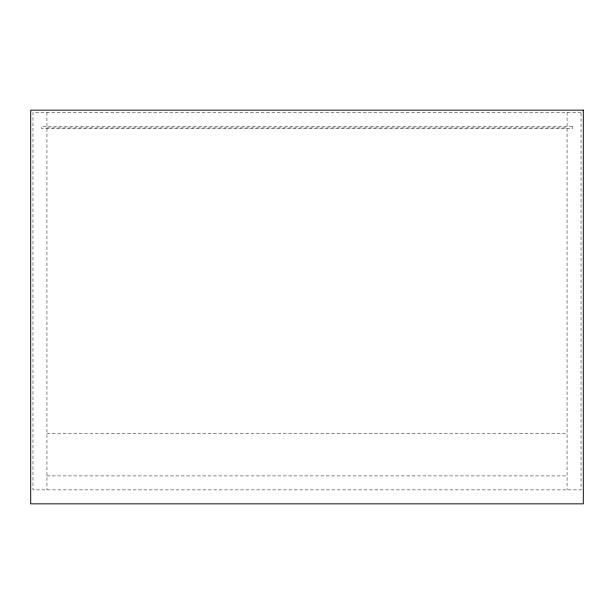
<?xml version="1.0" encoding="UTF-8"?>
<svg xmlns="http://www.w3.org/2000/svg" width="614" height="614" viewBox="0 0 614 614"><rect width="100%" height="100%" fill="white"/><g stroke="black" fill="none" stroke-linecap="round" stroke-linejoin="round"><path stroke-width="0.46" stroke-dasharray="3.07 2.3" d="M46.933 127.896L567.067 127.896M46.933 433.261L567.067 433.261M46.933 475.911L567.067 475.911M567.067 112.423L567.067 489.88M46.933 112.423L46.933 489.88M581.036 112.423L32.964 112.423L32.964 489.88L581.036 489.88L581.036 112.423M572.355 126.384L41.645 126.384L41.645 128.648L572.355 128.648L572.355 126.384"/><path stroke-width="0.92" d="M583.3 110.152L30.7 110.152L30.7 503.848L583.3 503.848L583.3 110.152"/></g></svg>
